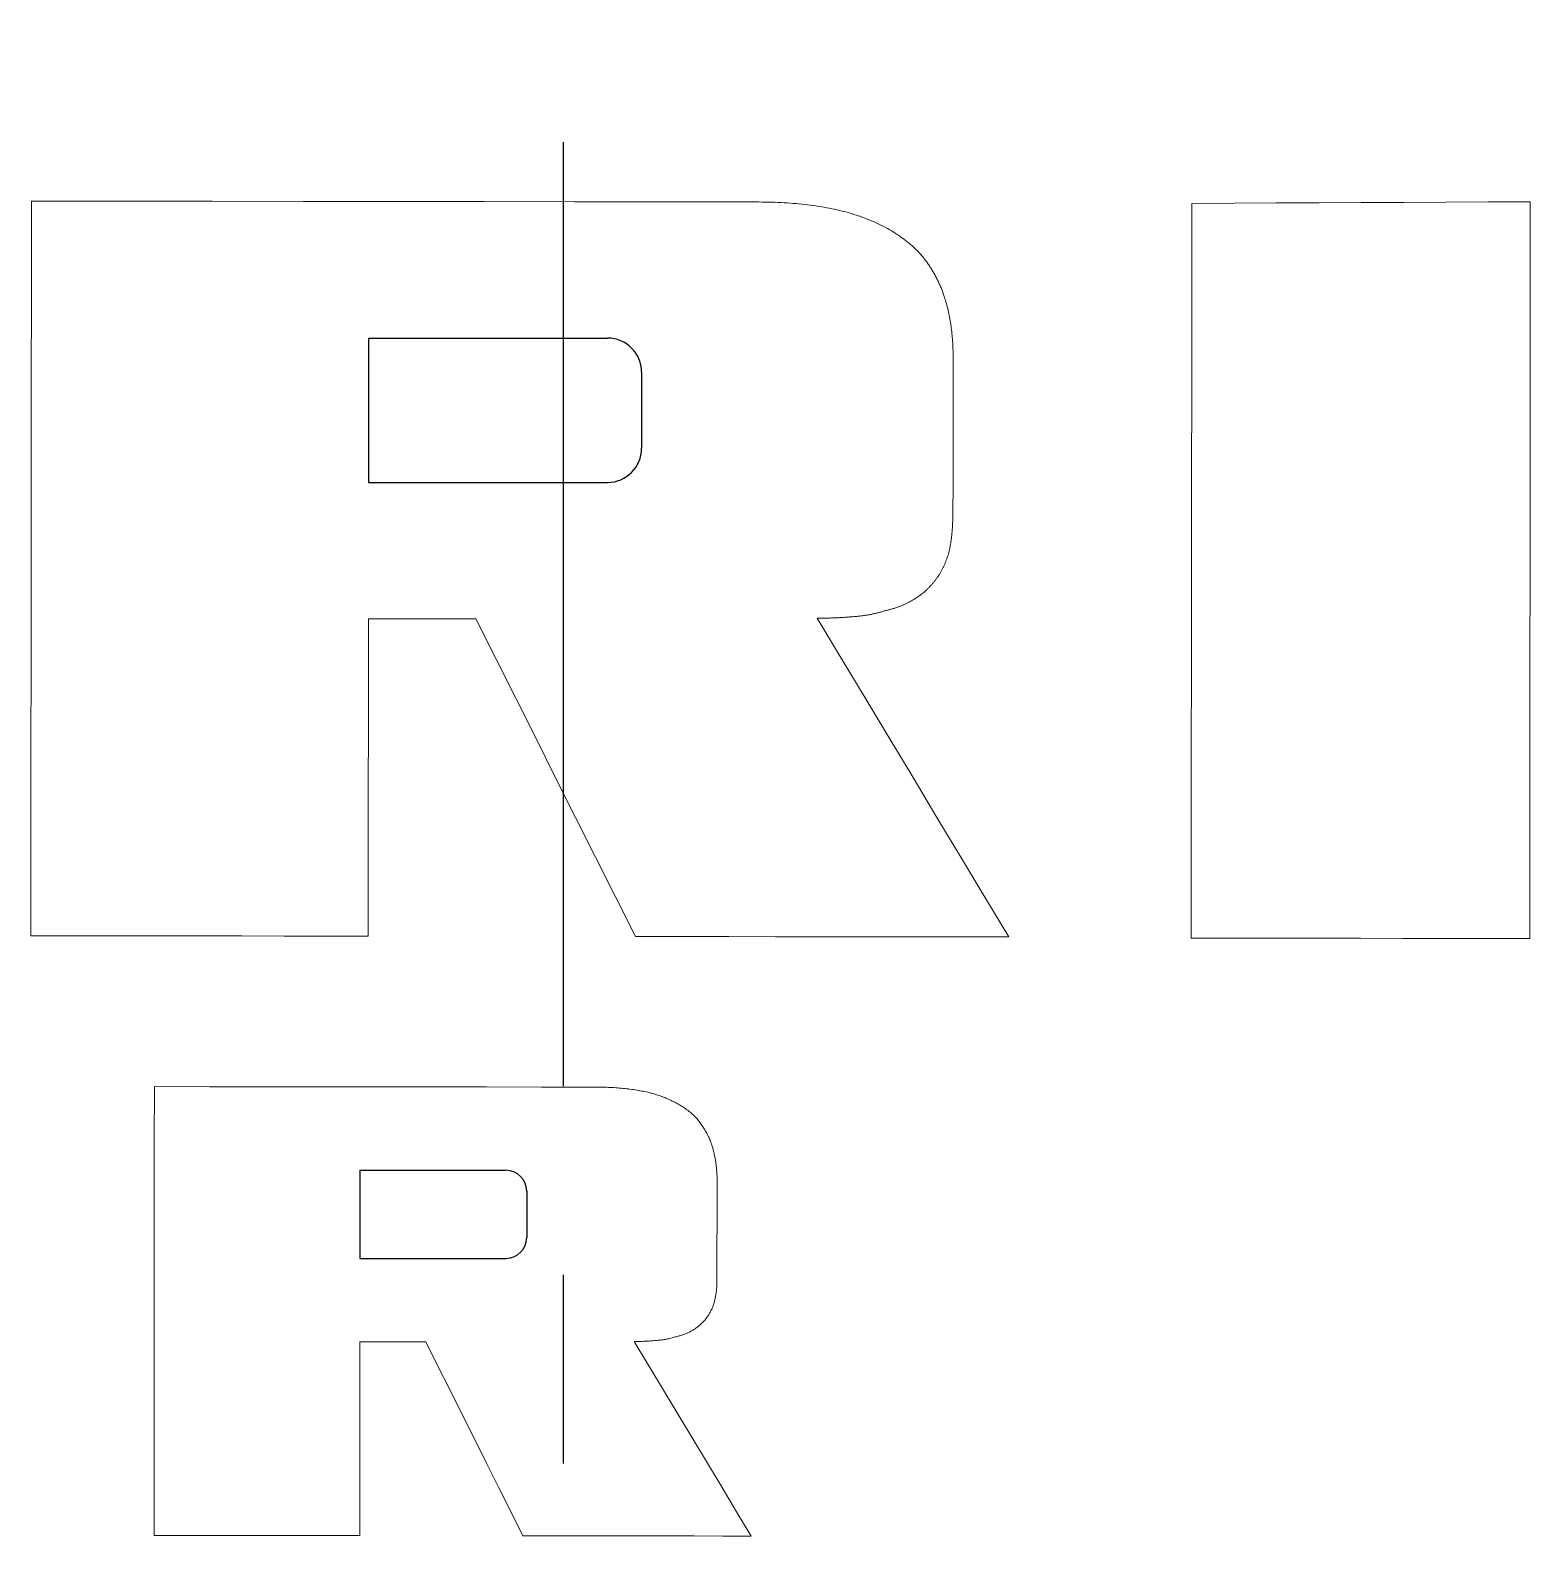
# Model space of a CAD drawing. Header units: millimetres. Extents: x -60 to 270204, y -80695 to 4986.
# Drawn here: x 1047.6 to 1098, y 708 to 759.7 of the extents above; entities that cross this region are included whole.
import ezdxf

# ---------------------------------------------------------------- set-up
doc = ezdxf.new("R2010")
doc.units = ezdxf.units.MM
doc.linetypes.add('CENTER', pattern=[50.8, 31.75, -6.35, 6.35, -6.35])
doc.layers.add('\\M+3B7B9\\M+3C0CC\\M+3BEEE 1', color=7, linetype='Continuous')
doc.layers.add('图层1', color=1, linetype='CENTER')

msp = doc.modelspace()

# ---------------------------------------------------------------- linework, layer by layer
for p, q in [((1058.958, 749.312), (1067, 749.312)), ((1058.958, 749.312), (1058.958, 744.457)), ((1068.149, 748.164), (1068.149, 745.606)), ((1058.958, 744.457), (1067, 744.457)), ((1058.674, 721.315), (1063.582, 721.315)), ((1058.674, 721.315), (1058.674, 718.351)), ((1064.284, 720.614), (1064.284, 719.053)), ((1058.674, 718.351), (1063.582, 718.351))]:
    msp.add_line(p, q)
for centre, radius, start, end in [((1067, 748.164), 1.149, 0, 90), ((1067, 745.606), 1.149, 270, 0), ((1063.582, 720.614), 0.701, 0, 90), ((1063.582, 719.053), 0.701, 270, 0)]:
    msp.add_arc(centre, radius, start, end)
at = {"layer": '\\M+3B7B9\\M+3C0CC\\M+3BEEE 1', "lineweight": 0}
msp.add_lwpolyline([(1095.178, 729.117), (1096.602, 729.115), (1098.026, 729.114), (1098.029, 732.212), (1098.031, 735.311), (1098.033, 738.409), (1098.036, 741.507), (1098.038, 744.606), (1098.04, 747.704), (1098.044, 750.803), (1098.046, 753.901), (1096.624, 753.894), (1095.2, 753.887), (1093.777, 753.879), (1092.354, 753.872), (1090.93, 753.864), (1089.507, 753.857), (1088.084, 753.85), (1086.661, 753.842), (1086.657, 750.753), (1086.654, 747.663), (1086.651, 744.574), (1086.647, 741.484), (1086.643, 738.395), (1086.64, 735.305), (1086.637, 732.216), (1086.634, 729.126), (1088.058, 729.124), (1089.482, 729.123), (1090.906, 729.121), (1092.33, 729.12), (1093.754, 729.118), (1095.178, 729.117)], dxfattribs=at)
for points in [[(1047.623, 753.923), (1047.623, 753.923), (1047.619, 750.833), (1047.619, 750.833)], [(1050.668, 753.919), (1050.668, 753.919), (1047.623, 753.923), (1047.623, 753.923)], [(1053.713, 753.915), (1053.713, 753.915), (1050.668, 753.919), (1050.668, 753.919)], [(1056.758, 753.911), (1056.758, 753.911), (1053.713, 753.915), (1053.713, 753.915)], [(1059.804, 753.907), (1059.804, 753.907), (1056.758, 753.911), (1056.758, 753.911)], [(1062.849, 753.903), (1062.849, 753.903), (1059.804, 753.907), (1059.804, 753.907)], [(1065.894, 753.899), (1065.894, 753.899), (1062.849, 753.903), (1062.849, 753.903)], [(1068.939, 753.895), (1068.939, 753.895), (1065.894, 753.899), (1065.894, 753.899)], [(1071.985, 753.891), (1071.985, 753.891), (1068.939, 753.895), (1068.939, 753.895)], [(1072.419, 753.886), (1072.277, 753.889), (1072.132, 753.891), (1071.985, 753.891)], [(1075.367, 753.451), (1075.265, 753.484), (1075.161, 753.515), (1075.055, 753.545)], [(1076.728, 752.812), (1076.647, 752.864), (1076.565, 752.914), (1076.481, 752.963)], [(1076.962, 752.648), (1076.886, 752.705), (1076.808, 752.759), (1076.728, 752.812)], [(1077.185, 752.472), (1077.112, 752.533), (1077.038, 752.591), (1076.962, 752.648)], [(1077.283, 752.384), (1077.252, 752.414), (1077.219, 752.443), (1077.185, 752.472)], [(1077.731, 751.884), (1077.704, 751.921), (1077.676, 751.957), (1077.648, 751.992)], [(1077.81, 751.771), (1077.785, 751.809), (1077.758, 751.847), (1077.731, 751.884)], [(1077.885, 751.655), (1077.861, 751.694), (1077.836, 751.733), (1077.81, 751.771)], [(1077.956, 751.539), (1077.933, 751.578), (1077.909, 751.617), (1077.885, 751.655)], [(1078.024, 751.42), (1078.002, 751.46), (1077.979, 751.5), (1077.956, 751.539)], [(1078.088, 751.297), (1078.067, 751.338), (1078.046, 751.379), (1078.024, 751.42)], [(1078.149, 751.171), (1078.13, 751.213), (1078.109, 751.255), (1078.088, 751.297)], [(1047.619, 750.833), (1047.619, 750.833), (1047.616, 747.743), (1047.616, 747.743)], [(1078.207, 751.042), (1078.188, 751.086), (1078.169, 751.128), (1078.149, 751.171)], [(1078.354, 750.637), (1078.339, 750.683), (1078.324, 750.729), (1078.309, 750.775)], [(1078.419, 750.419), (1078.398, 750.493), (1078.377, 750.565), (1078.354, 750.637)], [(1078.474, 750.192), (1078.457, 750.269), (1078.438, 750.345), (1078.419, 750.419)], [(1078.521, 749.958), (1078.506, 750.037), (1078.491, 750.116), (1078.474, 750.192)], [(1078.559, 749.716), (1078.547, 749.798), (1078.534, 749.879), (1078.521, 749.958)], [(1078.588, 749.467), (1078.579, 749.551), (1078.57, 749.635), (1078.559, 749.716)], [(1078.609, 749.209), (1078.604, 749.297), (1078.596, 749.382), (1078.588, 749.467)], [(1078.628, 748.035), (1078.628, 748.035), (1078.628, 748.671), (1078.628, 748.671)], [(1047.616, 747.743), (1047.616, 747.743), (1047.613, 744.653), (1047.613, 744.653)], [(1078.628, 747.399), (1078.628, 747.399), (1078.628, 748.035), (1078.628, 748.035)], [(1078.627, 746.763), (1078.627, 746.763), (1078.628, 747.399), (1078.628, 747.399)], [(1078.626, 746.128), (1078.626, 746.128), (1078.627, 746.763), (1078.627, 746.763)], [(1078.625, 745.492), (1078.625, 745.492), (1078.626, 746.128), (1078.626, 746.128)], [(1078.624, 744.857), (1078.624, 744.857), (1078.625, 745.492), (1078.625, 745.492)], [(1047.613, 744.653), (1047.613, 744.653), (1047.609, 741.563), (1047.609, 741.563)], [(1078.624, 744.221), (1078.624, 744.221), (1078.624, 744.857), (1078.624, 744.857)], [(1078.623, 743.585), (1078.623, 743.585), (1078.624, 744.221), (1078.624, 744.221)], [(1078.621, 743.397), (1078.621, 743.428), (1078.622, 743.459), (1078.622, 743.491)], [(1078.622, 743.491), (1078.623, 743.522), (1078.623, 743.554), (1078.623, 743.585)], [(1078.612, 743.117), (1078.613, 743.148), (1078.615, 743.179), (1078.616, 743.21)], [(1078.616, 743.21), (1078.616, 743.241), (1078.618, 743.272), (1078.619, 743.303)], [(1078.619, 743.303), (1078.62, 743.334), (1078.62, 743.366), (1078.621, 743.397)], [(1078.54, 742.381), (1078.546, 742.412), (1078.552, 742.443), (1078.556, 742.474)], [(1078.556, 742.474), (1078.559, 742.505), (1078.564, 742.536), (1078.568, 742.567)], [(1078.568, 742.567), (1078.572, 742.598), (1078.577, 742.629), (1078.58, 742.659)], [(1078.399, 741.837), (1078.409, 741.866), (1078.42, 741.895), (1078.43, 741.924)], [(1078.483, 742.097), (1078.491, 742.129), (1078.498, 742.161), (1078.505, 742.192)], [(1047.609, 741.563), (1047.609, 741.563), (1047.606, 738.473), (1047.606, 738.473)], [(1078.138, 741.319), (1078.156, 741.347), (1078.175, 741.375), (1078.192, 741.403)], [(1078.192, 741.403), (1078.21, 741.432), (1078.226, 741.462), (1078.241, 741.491)], [(1077.747, 740.853), (1077.771, 740.878), (1077.796, 740.902), (1077.819, 740.926)], [(1077.819, 740.926), (1077.843, 740.951), (1077.866, 740.976), (1077.889, 741.001)], [(1078.019, 741.156), (1078.04, 741.183), (1078.06, 741.21), (1078.08, 741.237)], [(1078.08, 741.237), (1078.1, 741.263), (1078.119, 741.291), (1078.138, 741.319)], [(1076.929, 740.324), (1076.959, 740.337), (1076.989, 740.35), (1077.017, 740.364)], [(1077.017, 740.364), (1077.047, 740.377), (1077.074, 740.391), (1077.102, 740.405)], [(1077.102, 740.405), (1077.13, 740.419), (1077.158, 740.434), (1077.184, 740.449)], [(1077.184, 740.449), (1077.211, 740.464), (1077.238, 740.478), (1077.263, 740.494)], [(1077.263, 740.494), (1077.288, 740.509), (1077.314, 740.524), (1077.339, 740.539)], [(1077.339, 740.539), (1077.363, 740.555), (1077.388, 740.57), (1077.411, 740.586)], [(1077.411, 740.586), (1077.434, 740.602), (1077.458, 740.618), (1077.48, 740.634)], [(1077.48, 740.634), (1077.503, 740.65), (1077.526, 740.666), (1077.547, 740.682)], [(1077.547, 740.682), (1077.568, 740.699), (1077.59, 740.716), (1077.61, 740.732)], [(1077.61, 740.732), (1077.632, 740.749), (1077.652, 740.766), (1077.671, 740.783)], [(1077.671, 740.783), (1077.697, 740.806), (1077.722, 740.83), (1077.747, 740.853)], [(1058.957, 738.537), (1058.957, 738.537), (1058.958, 739.872), (1058.958, 739.872)], [(1058.958, 739.872), (1058.958, 739.872), (1059.41, 739.871), (1059.41, 739.871)], [(1059.41, 739.871), (1059.41, 739.871), (1059.862, 739.87), (1059.862, 739.87)], [(1059.862, 739.87), (1059.862, 739.87), (1060.313, 739.87), (1060.313, 739.87)], [(1060.313, 739.87), (1060.313, 739.87), (1060.765, 739.869), (1060.765, 739.869)], [(1060.765, 739.869), (1060.765, 739.869), (1061.217, 739.869), (1061.217, 739.869)], [(1061.217, 739.869), (1061.217, 739.869), (1061.669, 739.868), (1061.669, 739.868)], [(1061.669, 739.868), (1061.669, 739.868), (1062.121, 739.867), (1062.121, 739.867)], [(1062.121, 739.867), (1062.121, 739.867), (1062.573, 739.866), (1062.573, 739.866)], [(1062.573, 739.866), (1062.573, 739.866), (1063.243, 738.53), (1063.243, 738.53)], [(1074.861, 738.549), (1074.861, 738.549), (1074.055, 739.89), (1074.055, 739.89)], [(1074.055, 739.89), (1074.114, 739.889), (1074.173, 739.89), (1074.231, 739.89)], [(1074.231, 739.89), (1074.29, 739.891), (1074.347, 739.892), (1074.404, 739.893)], [(1074.404, 739.893), (1074.46, 739.894), (1074.515, 739.896), (1074.57, 739.897)], [(1074.57, 739.897), (1074.624, 739.899), (1074.678, 739.901), (1074.731, 739.904)], [(1074.731, 739.904), (1074.784, 739.906), (1074.835, 739.909), (1074.886, 739.912)], [(1074.886, 739.912), (1074.937, 739.915), (1074.987, 739.918), (1075.036, 739.921)], [(1075.036, 739.921), (1075.086, 739.925), (1075.134, 739.928), (1075.182, 739.932)], [(1075.182, 739.932), (1075.229, 739.936), (1075.276, 739.94), (1075.322, 739.945)], [(1075.322, 739.945), (1075.366, 739.948), (1075.411, 739.952), (1075.453, 739.957)], [(1075.711, 739.991), (1075.753, 739.997), (1075.794, 740.005), (1075.836, 740.012)], [(1075.836, 740.012), (1075.876, 740.02), (1075.917, 740.028), (1075.958, 740.037)], [(1075.958, 740.037), (1075.998, 740.046), (1076.037, 740.055), (1076.077, 740.065)], [(1076.077, 740.065), (1076.117, 740.075), (1076.155, 740.086), (1076.193, 740.096)], [(1076.193, 740.096), (1076.231, 740.107), (1076.269, 740.119), (1076.307, 740.131)], [(1076.307, 740.131), (1076.345, 740.139), (1076.383, 740.149), (1076.421, 740.158)], [(1076.835, 740.287), (1076.867, 740.299), (1076.899, 740.311), (1076.929, 740.324)], [(1047.606, 738.473), (1047.606, 738.473), (1047.602, 735.383), (1047.602, 735.383)], [(1058.956, 737.202), (1058.956, 737.202), (1058.957, 738.537), (1058.957, 738.537)], [(1063.243, 738.53), (1063.243, 738.53), (1063.914, 737.194), (1063.914, 737.194)], [(1075.667, 737.209), (1075.667, 737.209), (1074.861, 738.549), (1074.861, 738.549)], [(1058.955, 735.867), (1058.955, 735.867), (1058.956, 737.202), (1058.956, 737.202)], [(1063.914, 737.194), (1063.914, 737.194), (1064.584, 735.859), (1064.584, 735.859)], [(1076.473, 735.868), (1076.473, 735.868), (1075.667, 737.209), (1075.667, 737.209)], [(1058.953, 734.533), (1058.953, 734.533), (1058.955, 735.867), (1058.955, 735.867)], [(1064.584, 735.859), (1064.584, 735.859), (1065.255, 734.522), (1065.255, 734.522)], [(1077.279, 734.528), (1077.279, 734.528), (1076.473, 735.868), (1076.473, 735.868)], [(1047.602, 735.383), (1047.602, 735.383), (1047.599, 732.293), (1047.599, 732.293)], [(1058.952, 733.198), (1058.952, 733.198), (1058.953, 734.533), (1058.953, 734.533)], [(1065.255, 734.522), (1065.255, 734.522), (1065.926, 733.186), (1065.926, 733.186)], [(1078.085, 733.187), (1078.085, 733.187), (1077.279, 734.528), (1077.279, 734.528)], [(1058.951, 731.863), (1058.951, 731.863), (1058.952, 733.198), (1058.952, 733.198)], [(1065.926, 733.186), (1065.926, 733.186), (1066.596, 731.85), (1066.596, 731.85)], [(1078.89, 731.847), (1078.89, 731.847), (1078.085, 733.187), (1078.085, 733.187)], [(1047.599, 732.293), (1047.599, 732.293), (1047.595, 729.203), (1047.595, 729.203)], [(1058.95, 730.528), (1058.95, 730.528), (1058.951, 731.863), (1058.951, 731.863)], [(1066.596, 731.85), (1066.596, 731.85), (1067.267, 730.514), (1067.267, 730.514)], [(1079.696, 730.506), (1079.696, 730.506), (1078.89, 731.847), (1078.89, 731.847)], [(1058.949, 729.193), (1058.949, 729.193), (1058.95, 730.528), (1058.95, 730.528)], [(1067.267, 730.514), (1067.267, 730.514), (1067.937, 729.178), (1067.937, 729.178)], [(1080.503, 729.166), (1080.503, 729.166), (1079.696, 730.506), (1079.696, 730.506)], [(1047.595, 729.203), (1047.595, 729.203), (1049.014, 729.202), (1049.014, 729.202)], [(1049.014, 729.202), (1049.014, 729.202), (1050.434, 729.2), (1050.434, 729.2)], [(1050.434, 729.2), (1050.434, 729.2), (1051.853, 729.199), (1051.853, 729.199)], [(1051.853, 729.199), (1051.853, 729.199), (1053.272, 729.198), (1053.272, 729.198)], [(1053.272, 729.198), (1053.272, 729.198), (1054.692, 729.197), (1054.692, 729.197)], [(1054.692, 729.197), (1054.692, 729.197), (1056.11, 729.196), (1056.11, 729.196)], [(1056.11, 729.196), (1056.11, 729.196), (1057.529, 729.195), (1057.529, 729.195)], [(1057.529, 729.195), (1057.529, 729.195), (1058.949, 729.193), (1058.949, 729.193)], [(1067.937, 729.178), (1067.937, 729.178), (1069.508, 729.177), (1069.508, 729.177)], [(1069.508, 729.177), (1069.508, 729.177), (1071.079, 729.175), (1071.079, 729.175)], [(1071.079, 729.175), (1071.079, 729.175), (1072.649, 729.174), (1072.649, 729.174)], [(1072.649, 729.174), (1072.649, 729.174), (1074.22, 729.172), (1074.22, 729.172)], [(1074.22, 729.172), (1074.22, 729.172), (1075.791, 729.17), (1075.791, 729.17)], [(1075.791, 729.17), (1075.791, 729.17), (1077.361, 729.169), (1077.361, 729.169)], [(1077.361, 729.169), (1077.361, 729.169), (1078.932, 729.167), (1078.932, 729.167)], [(1078.932, 729.167), (1078.932, 729.167), (1080.503, 729.166), (1080.503, 729.166)]]:
    msp.add_open_spline(points, degree=3, dxfattribs=at)
for points, knots in [([(1073.244, 753.843), (1073.111, 753.854), (1072.976, 753.863), (1072.839, 753.87), (1072.702, 753.877), (1072.562, 753.883), (1072.419, 753.886)], [107, 107, 107, 107, 108, 108, 108, 109, 109, 109, 109]), ([(1074.012, 753.757), (1073.888, 753.775), (1073.762, 753.791), (1073.635, 753.806), (1073.508, 753.82), (1073.377, 753.833), (1073.244, 753.843)], [105, 105, 105, 105, 106, 106, 106, 107, 107, 107, 107]), ([(1075.055, 753.545), (1074.947, 753.573), (1074.835, 753.601), (1074.722, 753.627), (1074.609, 753.652), (1074.492, 753.676), (1074.374, 753.697), (1074.256, 753.719), (1074.135, 753.739), (1074.012, 753.757)], [102, 102, 102, 102, 103, 103, 103, 104, 104, 104, 105, 105, 105, 105]), ([(1075.949, 753.23), (1075.856, 753.271), (1075.762, 753.309), (1075.665, 753.346), (1075.567, 753.383), (1075.468, 753.418), (1075.367, 753.451)], [99, 99, 99, 99, 100, 100, 100, 101, 101, 101, 101]), ([(1076.481, 752.963), (1076.396, 753.011), (1076.31, 753.058), (1076.221, 753.102), (1076.132, 753.147), (1076.042, 753.19), (1075.949, 753.23)], [97, 97, 97, 97, 98, 98, 98, 99, 99, 99, 99]), ([(1077.473, 752.197), (1077.442, 752.229), (1077.412, 752.261), (1077.38, 752.292), (1077.348, 752.324), (1077.317, 752.354), (1077.283, 752.384)], [91, 91, 91, 91, 92, 92, 92, 93, 93, 93, 93]), ([(1077.648, 751.992), (1077.62, 752.028), (1077.591, 752.062), (1077.562, 752.096), (1077.533, 752.13), (1077.503, 752.164), (1077.473, 752.197)], [89, 89, 89, 89, 90, 90, 90, 91, 91, 91, 91]), ([(1078.309, 750.775), (1078.294, 750.82), (1078.278, 750.865), (1078.26, 750.91), (1078.243, 750.954), (1078.225, 750.998), (1078.207, 751.042)], [79, 79, 79, 79, 80, 80, 80, 81, 81, 81, 81]), ([(1078.628, 748.671), (1078.628, 748.763), (1078.626, 748.854), (1078.623, 748.944), (1078.62, 749.034), (1078.615, 749.122), (1078.609, 749.209)], [70, 70, 70, 70, 71, 71, 71, 72, 72, 72, 72]), ([(1078.604, 742.933), (1078.605, 742.963), (1078.607, 742.994), (1078.609, 743.024), (1078.61, 743.055), (1078.611, 743.086), (1078.612, 743.117)], [55, 55, 55, 55, 56, 56, 56, 57, 57, 57, 57]), ([(1078.58, 742.659), (1078.583, 742.69), (1078.586, 742.72), (1078.59, 742.75), (1078.593, 742.781), (1078.596, 742.811), (1078.598, 742.841), (1078.601, 742.871), (1078.602, 742.902), (1078.604, 742.933)], [52, 52, 52, 52, 53, 53, 53, 54, 54, 54, 55, 55, 55, 55]), ([(1078.43, 741.924), (1078.439, 741.952), (1078.449, 741.981), (1078.457, 742.01), (1078.466, 742.039), (1078.476, 742.069), (1078.483, 742.097)], [44, 44, 44, 44, 45, 45, 45, 46, 46, 46, 46]), ([(1078.505, 742.192), (1078.512, 742.224), (1078.518, 742.255), (1078.524, 742.287), (1078.529, 742.319), (1078.536, 742.35), (1078.54, 742.381)], [47, 47, 47, 47, 48, 48, 48, 49, 49, 49, 49]), ([(1078.241, 741.491), (1078.257, 741.52), (1078.272, 741.549), (1078.286, 741.578), (1078.301, 741.607), (1078.314, 741.636), (1078.328, 741.664)], [39, 39, 39, 39, 40, 40, 40, 41, 41, 41, 41]), ([(1078.328, 741.664), (1078.34, 741.693), (1078.353, 741.722), (1078.365, 741.751), (1078.377, 741.78), (1078.388, 741.808), (1078.399, 741.837)], [41, 41, 41, 41, 42, 42, 42, 43, 43, 43, 43]), ([(1077.889, 741.001), (1077.912, 741.026), (1077.934, 741.051), (1077.955, 741.077), (1077.977, 741.104), (1077.998, 741.13), (1078.019, 741.156)], [33, 33, 33, 33, 34, 34, 34, 35, 35, 35, 35]), ([(1075.453, 739.957), (1075.498, 739.961), (1075.54, 739.967), (1075.583, 739.972), (1075.626, 739.978), (1075.669, 739.984), (1075.711, 739.991)], [7, 7, 7, 7, 8, 8, 8, 9, 9, 9, 9]), ([(1076.421, 740.158), (1076.458, 740.167), (1076.495, 740.177), (1076.531, 740.187), (1076.566, 740.196), (1076.602, 740.207), (1076.637, 740.218), (1076.672, 740.228), (1076.706, 740.24), (1076.738, 740.251), (1076.77, 740.263), (1076.804, 740.274), (1076.835, 740.287)], [15, 15, 15, 15, 16, 16, 16, 17, 17, 17, 18, 18, 18, 19, 19, 19, 19]), ([(1070.682, 718.59), (1070.682, 718.59), (1070.683, 718.978), (1070.683, 718.978), (1070.683, 718.978), (1070.685, 719.366), (1070.685, 719.366), (1070.685, 719.366), (1070.686, 719.754), (1070.686, 719.754), (1070.686, 719.754), (1070.687, 720.142), (1070.687, 720.142), (1070.687, 720.142), (1070.688, 720.53), (1070.688, 720.53), (1070.688, 720.53), (1070.69, 720.918), (1070.69, 720.918), (1070.69, 720.974), (1070.689, 721.029), (1070.686, 721.084), (1070.685, 721.139), (1070.682, 721.193), (1070.678, 721.246), (1070.675, 721.299), (1070.671, 721.352), (1070.665, 721.404), (1070.659, 721.456), (1070.653, 721.507), (1070.646, 721.557), (1070.639, 721.607), (1070.631, 721.657), (1070.622, 721.706), (1070.614, 721.754), (1070.604, 721.802), (1070.594, 721.849), (1070.583, 721.896), (1070.572, 721.943), (1070.56, 721.988), (1070.548, 722.033), (1070.536, 722.078), (1070.522, 722.122), (1070.514, 722.15), (1070.505, 722.177), (1070.496, 722.204), (1070.487, 722.232), (1070.477, 722.259), (1070.466, 722.286), (1070.456, 722.313), (1070.446, 722.34), (1070.434, 722.366), (1070.423, 722.393), (1070.411, 722.419), (1070.399, 722.445), (1070.387, 722.471), (1070.374, 722.497), (1070.362, 722.523), (1070.349, 722.548), (1070.336, 722.574), (1070.322, 722.599), (1070.309, 722.624), (1070.295, 722.648), (1070.28, 722.672), (1070.265, 722.697), (1070.251, 722.721), (1070.235, 722.744), (1070.221, 722.768), (1070.206, 722.792), (1070.19, 722.815), (1070.175, 722.838), (1070.159, 722.861), (1070.143, 722.883), (1070.126, 722.906), (1070.109, 722.928), (1070.093, 722.949), (1070.075, 722.971), (1070.058, 722.992), (1070.04, 723.013), (1070.021, 723.034), (1070.004, 723.054), (1069.985, 723.074), (1069.967, 723.094), (1069.948, 723.114), (1069.929, 723.133), (1069.91, 723.152), (1069.891, 723.171), (1069.871, 723.189), (1069.852, 723.207), (1069.832, 723.226), (1069.812, 723.243), (1069.768, 723.279), (1069.722, 723.315), (1069.675, 723.349), (1069.628, 723.383), (1069.58, 723.416), (1069.531, 723.447), (1069.482, 723.479), (1069.431, 723.51), (1069.379, 723.539), (1069.328, 723.569), (1069.274, 723.597), (1069.22, 723.625), (1069.166, 723.652), (1069.111, 723.678), (1069.054, 723.703), (1068.997, 723.728), (1068.94, 723.753), (1068.881, 723.776), (1068.821, 723.799), (1068.761, 723.821), (1068.699, 723.842), (1068.638, 723.863), (1068.576, 723.883), (1068.512, 723.902), (1068.445, 723.919), (1068.376, 723.935), (1068.306, 723.95), (1068.236, 723.965), (1068.164, 723.979), (1068.092, 723.992), (1068.02, 724.005), (1067.946, 724.017), (1067.871, 724.028), (1067.795, 724.039), (1067.719, 724.049), (1067.641, 724.058), (1067.563, 724.066), (1067.484, 724.074), (1067.403, 724.081), (1067.321, 724.088), (1067.239, 724.094), (1067.155, 724.098), (1067.072, 724.103), (1066.986, 724.107), (1066.9, 724.109), (1066.813, 724.112), (1066.725, 724.113), (1066.635, 724.114), (1066.635, 724.114), (1064.775, 724.116), (1064.775, 724.116), (1064.775, 724.116), (1062.915, 724.118), (1062.915, 724.118), (1062.915, 724.118), (1061.055, 724.12), (1061.055, 724.12), (1061.055, 724.12), (1059.195, 724.122), (1059.195, 724.122), (1059.195, 724.122), (1057.335, 724.124), (1057.335, 724.124), (1057.335, 724.124), (1055.475, 724.126), (1055.475, 724.126), (1055.475, 724.126), (1053.615, 724.127), (1053.615, 724.127), (1053.615, 724.127), (1051.756, 724.129), (1051.756, 724.129), (1051.756, 724.129), (1051.754, 722.242), (1051.754, 722.242), (1051.754, 722.242), (1051.753, 720.354), (1051.753, 720.354), (1051.753, 720.354), (1051.752, 718.467), (1051.752, 718.467), (1051.752, 718.467), (1051.75, 716.579), (1051.75, 716.579), (1051.75, 716.579), (1051.748, 714.692), (1051.748, 714.692), (1051.748, 714.692), (1051.747, 712.804), (1051.747, 712.804), (1051.747, 712.804), (1051.746, 710.917), (1051.746, 710.917), (1051.746, 710.917), (1051.744, 709.029), (1051.744, 709.029), (1051.744, 709.029), (1052.61, 709.028), (1052.61, 709.028), (1052.61, 709.028), (1053.475, 709.028), (1053.475, 709.028), (1053.475, 709.028), (1054.341, 709.028), (1054.341, 709.028), (1054.341, 709.028), (1055.206, 709.027), (1055.206, 709.027), (1055.206, 709.027), (1056.071, 709.026), (1056.071, 709.026), (1056.071, 709.026), (1056.937, 709.025), (1056.937, 709.025), (1056.937, 709.025), (1057.802, 709.024), (1057.802, 709.024), (1057.802, 709.024), (1058.668, 709.024), (1058.668, 709.024), (1058.668, 709.024), (1058.668, 709.839), (1058.668, 709.839), (1058.668, 709.839), (1058.668, 710.654), (1058.668, 710.654), (1058.668, 710.654), (1058.669, 711.47), (1058.669, 711.47), (1058.669, 711.47), (1058.669, 712.285), (1058.669, 712.285), (1058.669, 712.285), (1058.67, 713.1), (1058.67, 713.1), (1058.67, 713.1), (1058.67, 713.915), (1058.67, 713.915), (1058.67, 713.915), (1058.67, 714.73), (1058.67, 714.73), (1058.67, 714.73), (1058.671, 715.545), (1058.671, 715.545), (1058.671, 715.545), (1058.947, 715.545), (1058.947, 715.545), (1058.947, 715.545), (1059.224, 715.545), (1059.224, 715.545), (1059.224, 715.545), (1059.501, 715.545), (1059.501, 715.545), (1059.501, 715.545), (1059.778, 715.545), (1059.778, 715.545), (1059.778, 715.545), (1060.055, 715.545), (1060.055, 715.545), (1060.055, 715.545), (1060.332, 715.544), (1060.332, 715.544), (1060.332, 715.544), (1060.608, 715.544), (1060.608, 715.544), (1060.608, 715.544), (1060.885, 715.544), (1060.885, 715.544), (1060.885, 715.544), (1061.294, 714.728), (1061.294, 714.728), (1061.294, 714.728), (1061.703, 713.913), (1061.703, 713.913), (1061.703, 713.913), (1062.112, 713.097), (1062.112, 713.097), (1062.112, 713.097), (1062.521, 712.281), (1062.521, 712.281), (1062.521, 712.281), (1062.93, 711.465), (1062.93, 711.465), (1062.93, 711.465), (1063.339, 710.65), (1063.339, 710.65), (1063.339, 710.65), (1063.748, 709.834), (1063.748, 709.834), (1063.748, 709.834), (1064.157, 709.018), (1064.157, 709.018), (1064.157, 709.018), (1065.117, 709.017), (1065.117, 709.017), (1065.117, 709.017), (1066.077, 709.016), (1066.077, 709.016), (1066.077, 709.016), (1067.036, 709.015), (1067.036, 709.015), (1067.036, 709.015), (1067.997, 709.014), (1067.997, 709.014), (1067.997, 709.014), (1068.957, 709.013), (1068.957, 709.013), (1068.957, 709.013), (1069.917, 709.012), (1069.917, 709.012), (1069.917, 709.012), (1070.877, 709.011), (1070.877, 709.011), (1070.877, 709.011), (1071.837, 709.01), (1071.837, 709.01), (1071.837, 709.01), (1071.345, 709.828), (1071.345, 709.828), (1071.345, 709.828), (1070.853, 710.646), (1070.853, 710.646), (1070.853, 710.646), (1070.36, 711.464), (1070.36, 711.464), (1070.36, 711.464), (1069.867, 712.282), (1069.867, 712.282), (1069.867, 712.282), (1069.374, 713.1), (1069.374, 713.1), (1069.374, 713.1), (1068.882, 713.918), (1068.882, 713.918), (1068.882, 713.918), (1068.389, 714.737), (1068.389, 714.737), (1068.389, 714.737), (1067.897, 715.555), (1067.897, 715.555), (1067.933, 715.555), (1067.969, 715.555), (1068.004, 715.555), (1068.039, 715.556), (1068.074, 715.557), (1068.109, 715.558), (1068.143, 715.559), (1068.177, 715.56), (1068.209, 715.561), (1068.243, 715.563), (1068.275, 715.565), (1068.308, 715.566), (1068.34, 715.568), (1068.371, 715.569), (1068.402, 715.571), (1068.433, 715.573), (1068.464, 715.576), (1068.494, 715.578), (1068.524, 715.58), (1068.552, 715.582), (1068.582, 715.584), (1068.61, 715.586), (1068.638, 715.588), (1068.665, 715.591), (1068.693, 715.593), (1068.722, 715.596), (1068.749, 715.599), (1068.775, 715.602), (1068.802, 715.605), (1068.829, 715.609), (1068.856, 715.612), (1068.883, 715.616), (1068.908, 715.62), (1068.935, 715.624), (1068.961, 715.629), (1068.986, 715.633), (1069.011, 715.638), (1069.037, 715.644), (1069.061, 715.649), (1069.086, 715.655), (1069.111, 715.66), (1069.135, 715.667), (1069.159, 715.673), (1069.183, 715.68), (1069.207, 715.686), (1069.231, 715.694), (1069.254, 715.701), (1069.277, 715.709), (1069.299, 715.713), (1069.322, 715.719), (1069.345, 715.724), (1069.368, 715.729), (1069.389, 715.735), (1069.41, 715.74), (1069.432, 715.746), (1069.453, 715.752), (1069.474, 715.759), (1069.494, 715.765), (1069.515, 715.772), (1069.535, 715.778), (1069.554, 715.785), (1069.574, 715.792), (1069.594, 715.799), (1069.613, 715.806), (1069.632, 715.814), (1069.65, 715.821), (1069.668, 715.829), (1069.687, 715.837), (1069.705, 715.846), (1069.722, 715.854), (1069.74, 715.862), (1069.757, 715.871), (1069.774, 715.88), (1069.792, 715.889), (1069.808, 715.899), (1069.825, 715.908), (1069.841, 715.918), (1069.857, 715.927), (1069.873, 715.936), (1069.888, 715.946), (1069.903, 715.955), (1069.918, 715.965), (1069.933, 715.975), (1069.947, 715.984), (1069.961, 715.994), (1069.975, 716.003), (1069.989, 716.013), (1070.002, 716.023), (1070.015, 716.033), (1070.029, 716.043), (1070.042, 716.053), (1070.055, 716.062), (1070.067, 716.073), (1070.079, 716.083), (1070.091, 716.093), (1070.103, 716.104), (1070.12, 716.118), (1070.136, 716.133), (1070.152, 716.148), (1070.169, 716.162), (1070.184, 716.177), (1070.199, 716.193), (1070.213, 716.208), (1070.227, 716.223), (1070.241, 716.239), (1070.255, 716.254), (1070.268, 716.27), (1070.281, 716.286), (1070.294, 716.302), (1070.306, 716.317), (1070.319, 716.333), (1070.332, 716.349), (1070.344, 716.365), (1070.355, 716.381), (1070.367, 716.398), (1070.378, 716.414), (1070.389, 716.431), (1070.401, 716.447), (1070.411, 716.463), (1070.422, 716.48), (1070.432, 716.498), (1070.443, 716.517), (1070.452, 716.535), (1070.462, 716.554), (1070.471, 716.572), (1070.48, 716.59), (1070.488, 716.608), (1070.498, 716.626), (1070.506, 716.644), (1070.514, 716.663), (1070.522, 716.68), (1070.53, 716.698), (1070.538, 716.716), (1070.544, 716.733), (1070.551, 716.751), (1070.557, 716.769), (1070.564, 716.786), (1070.569, 716.803), (1070.576, 716.821), (1070.58, 716.838), (1070.585, 716.856), (1070.59, 716.873), (1070.593, 716.89), (1070.597, 716.908), (1070.602, 716.927), (1070.607, 716.946), (1070.612, 716.966), (1070.617, 716.985), (1070.621, 717.004), (1070.625, 717.024), (1070.629, 717.043), (1070.633, 717.063), (1070.637, 717.082), (1070.64, 717.101), (1070.644, 717.12), (1070.647, 717.139), (1070.65, 717.159), (1070.653, 717.178), (1070.655, 717.196), (1070.658, 717.215), (1070.66, 717.234), (1070.663, 717.252), (1070.665, 717.271), (1070.667, 717.289), (1070.67, 717.307), (1070.672, 717.325), (1070.674, 717.343), (1070.676, 717.361), (1070.677, 717.379), (1070.677, 717.398), (1070.677, 717.416), (1070.678, 717.435), (1070.678, 717.453), (1070.678, 717.472), (1070.679, 717.491), (1070.68, 717.51), (1070.68, 717.528), (1070.68, 717.547), (1070.68, 717.566), (1070.681, 717.584), (1070.682, 717.603), (1070.682, 717.622), (1070.682, 717.641), (1070.682, 717.66), (1070.682, 717.679), (1070.682, 717.698), (1070.682, 717.717), (1070.681, 717.736), (1070.68, 717.756), (1070.68, 717.775), (1070.68, 717.794), (1070.679, 717.813), (1070.679, 717.813), (1070.68, 718.201), (1070.68, 718.201), (1070.68, 718.201), (1070.682, 718.59), (1070.682, 718.59)], [0, 0, 0, 0, 1, 1, 1, 2, 2, 2, 3, 3, 3, 4, 4, 4, 5, 5, 5, 6, 6, 6, 7, 7, 7, 8, 8, 8, 9, 9, 9, 10, 10, 10, 11, 11, 11, 12, 12, 12, 13, 13, 13, 14, 14, 14, 15, 15, 15, 16, 16, 16, 17, 17, 17, 18, 18, 18, 19, 19, 19, 20, 20, 20, 21, 21, 21, 22, 22, 22, 23, 23, 23, 24, 24, 24, 25, 25, 25, 26, 26, 26, 27, 27, 27, 28, 28, 28, 29, 29, 29, 30, 30, 30, 31, 31, 31, 32, 32, 32, 33, 33, 33, 34, 34, 34, 35, 35, 35, 36, 36, 36, 37, 37, 37, 38, 38, 38, 39, 39, 39, 40, 40, 40, 41, 41, 41, 42, 42, 42, 43, 43, 43, 44, 44, 44, 45, 45, 45, 46, 46, 46, 47, 47, 47, 48, 48, 48, 49, 49, 49, 50, 50, 50, 51, 51, 51, 52, 52, 52, 53, 53, 53, 54, 54, 54, 55, 55, 55, 56, 56, 56, 57, 57, 57, 58, 58, 58, 59, 59, 59, 60, 60, 60, 61, 61, 61, 62, 62, 62, 63, 63, 63, 64, 64, 64, 65, 65, 65, 66, 66, 66, 67, 67, 67, 68, 68, 68, 69, 69, 69, 70, 70, 70, 71, 71, 71, 72, 72, 72, 73, 73, 73, 74, 74, 74, 75, 75, 75, 76, 76, 76, 77, 77, 77, 78, 78, 78, 79, 79, 79, 80, 80, 80, 81, 81, 81, 82, 82, 82, 83, 83, 83, 84, 84, 84, 85, 85, 85, 86, 86, 86, 87, 87, 87, 88, 88, 88, 89, 89, 89, 90, 90, 90, 91, 91, 91, 92, 92, 92, 93, 93, 93, 94, 94, 94, 95, 95, 95, 96, 96, 96, 97, 97, 97, 98, 98, 98, 99, 99, 99, 100, 100, 100, 101, 101, 101, 102, 102, 102, 103, 103, 103, 104, 104, 104, 105, 105, 105, 106, 106, 106, 107, 107, 107, 108, 108, 108, 109, 109, 109, 110, 110, 110, 111, 111, 111, 112, 112, 112, 113, 113, 113, 114, 114, 114, 115, 115, 115, 116, 116, 116, 117, 117, 117, 118, 118, 118, 119, 119, 119, 120, 120, 120, 121, 121, 121, 122, 122, 122, 123, 123, 123, 124, 124, 124, 125, 125, 125, 126, 126, 126, 127, 127, 127, 128, 128, 128, 129, 129, 129, 130, 130, 130, 131, 131, 131, 132, 132, 132, 133, 133, 133, 134, 134, 134, 135, 135, 135, 136, 136, 136, 137, 137, 137, 138, 138, 138, 139, 139, 139, 140, 140, 140, 141, 141, 141, 142, 142, 142, 143, 143, 143, 144, 144, 144, 145, 145, 145, 146, 146, 146, 147, 147, 147, 148, 148, 148, 149, 149, 149, 150, 150, 150, 151, 151, 151, 152, 152, 152, 153, 153, 153, 154, 154, 154, 155, 155, 155, 156, 156, 156, 157, 157, 157, 158, 158, 158, 159, 159, 159, 160, 160, 160, 161, 161, 161, 162, 162, 162, 163, 163, 163, 164, 164, 164, 165, 165, 165, 166, 166, 166, 167, 167, 167, 168, 168, 168, 169, 169, 169, 170, 170, 170, 171, 171, 171, 172, 172, 172, 173, 173, 173, 174, 174, 174, 175, 175, 175, 176, 176, 176, 176])]:
    msp.add_open_spline(points, degree=3, knots=knots, dxfattribs=at)
at = {"layer": '图层1'}
msp.add_line((1065.51, 1060.698), (1065.51, 458.842), dxfattribs=at)

doc.saveas('drawing.dxf')
